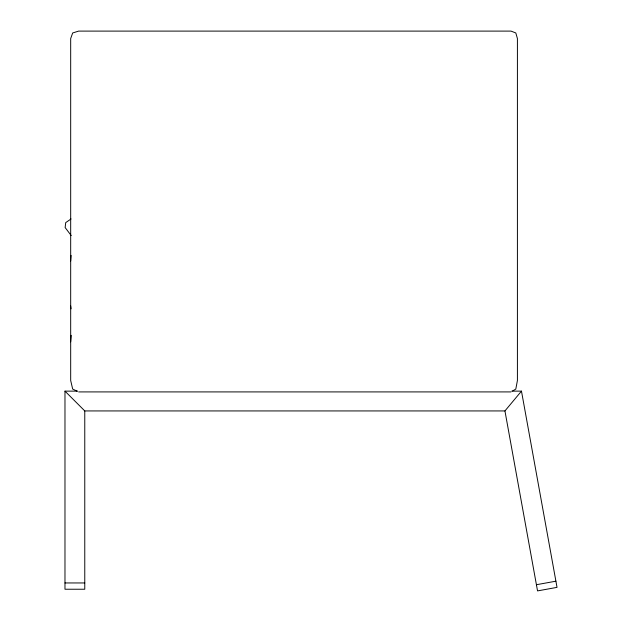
<?xml version="1.0" encoding="UTF-8"?>
<svg xmlns="http://www.w3.org/2000/svg" width="622" height="622" viewBox="0 0 622 622"><rect width="100%" height="100%" fill="white"/><g stroke="black" fill="none" stroke-linecap="round" stroke-linejoin="round"><path stroke-width="0.93" d="M70.683 260.952L71.11 255.385M70.683 341.843L71.25 335.344M77.602 391.129L64.976 391.129L84.771 410.932L504.94 410.932L521.477 391.129L511.766 391.129M71.048 218.96L65.714 222.614L65.139 227.566L71.235 235.582M512.606 390.966L515.809 389.061L517.411 380.516L517.411 38.541L515.809 32.958L511.004 31.1L78.667 31.1L72.681 32.958L70.683 38.541L70.683 380.516L72.681 389.061L76.957 391.098M536.421 584.719L555.905 581.189M78.667 391.914L511.004 391.914M64.976 582.954L84.771 582.954M521.477 391.129L557.024 587.37L537.54 590.9L504.94 410.932M70.683 305.853L71.071 308.831M84.771 410.932L84.771 589.236L64.976 589.236L64.976 391.129"/></g></svg>
